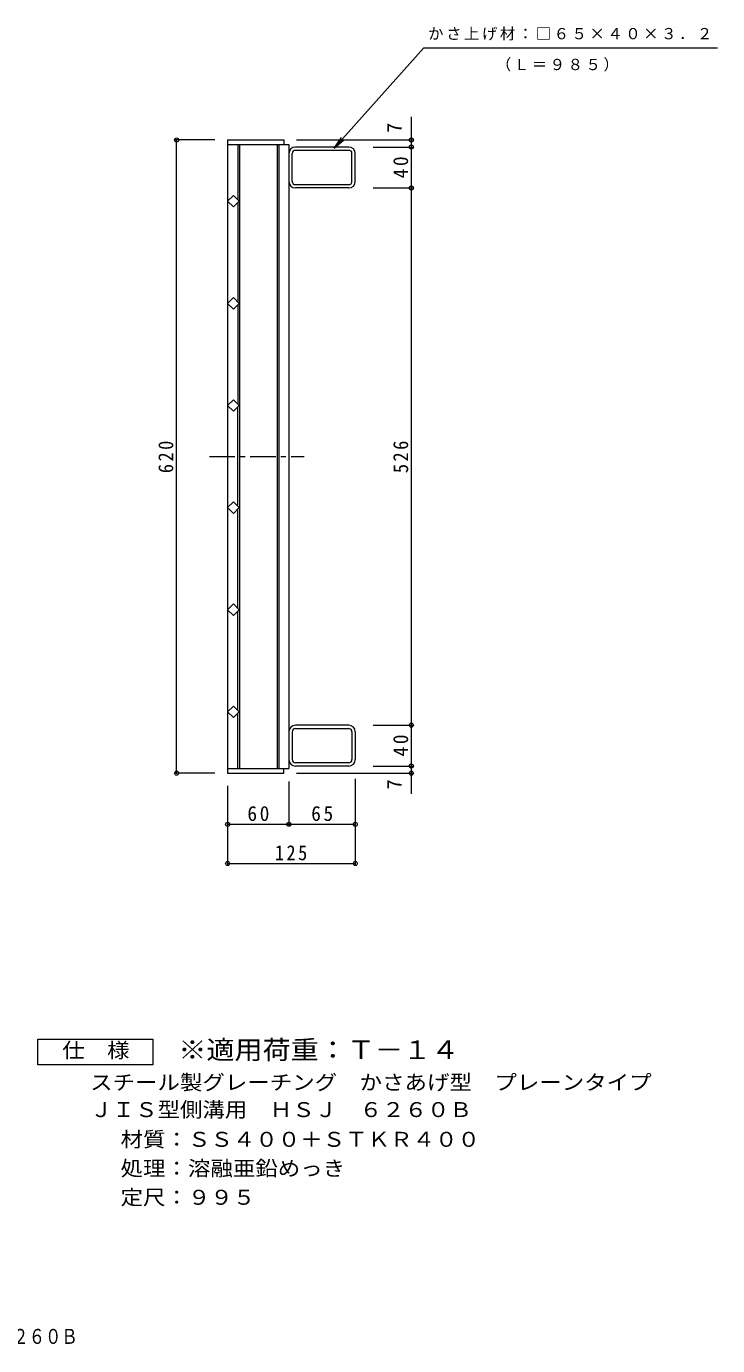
# Model space of a CAD drawing. Units: millimetres, scale not verified. Extents: x -837 to 850, y -684 to 646.
# Drawn here: x 173 to 850, y -684 to 607 of the extents above; entities that cross this region are included whole.
import ezdxf
from ezdxf.enums import TextEntityAlignment as Align

# ---------------------------------------------------------------- set-up
doc = ezdxf.new("R2010")
doc.units = ezdxf.units.MM
doc.header["$LTSCALE"] = 5
doc.header["$PDMODE"] = 32
doc.header["$PDSIZE"] = 4
doc.linetypes.add('CHAIN1', pattern=[8, 5, -1, 1, -1])
for name, color, linetype, lineweight in [('1-1_1-1ﾚｲﾔ', 2, 'Continuous', 9), ('1-2_1-2ﾚｲﾔ', 3, 'Continuous', 9), ('1-4_1-4ﾚｲﾔ', 7, 'Continuous', 9), ('1-5_1-5ﾚｲﾔ', 7, 'Continuous', 9), ('F-4_F-4ﾚｲﾔ', 2, 'Continuous', 9)]:
    doc.layers.add(name, color=color, linetype=linetype, lineweight=lineweight)
doc.layers.add('F-5_F-5ﾚｲﾔ', color=2, linetype='Continuous')
doc.styles.add('ＭＳ ゴシック', font='')
doc.styles.get('ＭＳ ゴシック').set_extended_font_data('MS Gothic')

msp = doc.modelspace()

# ---------------------------------------------------------------- linework, layer by layer
at = {"layer": '1-1_1-1ﾚｲﾔ'}
for p, q in [((433.47, 455.459), (433.47, 482.659)), ((488.87, 489.059), (436.67, 489.059)), ((488.87, 485.859), (436.67, 485.859)), ((492.07, 455.459), (492.07, 482.659)), ((495.27, 455.459), (495.27, 482.659)), ((436.67, 452.259), (488.87, 452.259)), ((488.87, 449.059), (436.67, 449.059)), ((488.87, -76.941), (436.67, -76.941)), ((433.47, -83.341), (433.47, -110.541)), ((436.67, -80.141), (488.87, -80.141)), ((492.07, -83.341), (492.07, -110.541)), ((495.27, -83.341), (495.27, -110.541)), ((488.87, -113.741), (436.67, -113.741)), ((488.87, -116.941), (436.67, -116.941))]:
    msp.add_line(p, q, dxfattribs=at)
for centre, radius, start, end in [((436.67, 482.659), 6.4, 90, 180), ((436.67, 482.659), 3.2, 90, 180), ((488.87, 482.659), 6.4, 0, 90), ((488.87, 482.659), 3.2, 0, 90), ((436.67, 455.459), 6.4, 180, 270), ((436.67, 455.459), 3.2, 180, 270), ((488.87, 455.459), 6.4, 270, 0), ((488.87, 455.459), 3.2, 270, 0), ((436.67, -83.341), 6.4, 90, 180), ((488.87, -83.341), 6.4, 0, 90), ((436.67, -83.341), 3.2, 90, 180), ((488.87, -83.341), 3.2, 0, 90), ((436.67, -110.541), 6.4, 180, 270), ((436.67, -110.541), 3.2, 180, 270), ((488.87, -110.541), 3.2, 270, 0), ((488.87, -110.541), 6.4, 270, 0)]:
    msp.add_arc(centre, radius, start, end, dxfattribs=at)
at = {"layer": '1-2_1-2ﾚｲﾔ'}
for p, q in [((370.27, 496.059), (425.27, 496.059)), ((370.27, 496.059), (370.27, -123.941)), ((370.27, 491.559), (430.27, 491.559)), ((380.27, 491.559), (380.27, 437.373)), ((381.77, 491.559), (381.77, -119.441)), ((418.77, 491.559), (418.77, -119.441)), ((420.27, 491.559), (420.27, -119.441)), ((425.27, 496.059), (425.27, 491.559)), ((430.27, 491.559), (430.27, -119.441)), ((380.27, 434.745), (380.27, 337.373)), ((380.27, 334.745), (380.27, 237.373)), ((380.27, 137.373), (380.27, 234.745)), ((380.27, 37.373), (380.27, 134.745)), ((380.27, -62.627), (380.27, 34.745)), ((380.27, -119.441), (380.27, -65.255)), ((370.27, -119.441), (430.27, -119.441)), ((370.27, -123.941), (425.27, -123.941)), ((425.27, -123.941), (425.27, -119.441))]:
    msp.add_line(p, q, dxfattribs=at)
at = {"layer": '1-2_1-2ﾚｲﾔ', "linetype": 'CHAIN1'}
msp.add_line((352.397, 186.059), (445.288, 186.059), dxfattribs=at)
at = {"layer": '1-2_1-2ﾚｲﾔ'}
for points in [[(381.584, 436.059), (375.927, 430.402), (370.27, 436.059), (375.927, 441.716)], [(381.584, 336.059), (375.927, 330.402), (370.27, 336.059), (375.927, 341.716)], [(381.584, 136.059), (375.927, 141.716), (370.27, 136.059), (375.927, 130.402)], [(381.584, 36.059), (375.927, 41.716), (370.27, 36.059), (375.927, 30.402)], [(381.584, -63.941), (375.927, -58.284), (370.27, -63.941), (375.927, -69.598)]]:
    msp.add_lwpolyline(points, close=True, dxfattribs=at)
for points in [[(370.27, 236.059), (375.927, 241.716), (381.584, 236.059)], [(370.27, 236.059), (375.927, 230.402), (381.584, 236.059)]]:
    msp.add_lwpolyline(points, dxfattribs=at)
at = {"layer": '1-4_1-4ﾚｲﾔ'}
for p, q in [((562.336, 586.059), (850.135, 586.059)), ((550.27, -144.17), (550.27, 518.799)), ((357.77, 496.059), (318.77, 496.059)), ((320.27, -123.941), (320.27, 496.059)), ((437.77, 496.059), (551.77, 496.059)), ((512.77, 489.059), (551.77, 489.059)), ((512.77, 449.059), (551.77, 449.059)), ((512.77, -76.941), (551.77, -76.941)), ((357.77, -123.941), (318.77, -123.941)), ((437.77, -123.941), (551.77, -123.941)), ((512.77, -116.941), (551.77, -116.941)), ((370.27, -136.441), (370.27, -213.904)), ((430.27, -131.941), (430.27, -175.441)), ((495.27, -129.441), (495.27, -213.904)), ((370.27, -173.941), (495.27, -173.941)), ((370.27, -212.404), (495.27, -212.404))]:
    msp.add_line(p, q, dxfattribs=at)
for p in [(320.27, 496.059), (550.27, 496.059), (550.27, 489.059), (550.27, 449.059), (550.27, -76.941), (550.27, -116.941), (320.27, -123.941), (550.27, -123.941), (370.27, -173.941), (430.27, -173.941), (495.27, -173.941), (370.27, -212.404), (495.27, -212.404)]:
    msp.add_point(p, dxfattribs=at)
at = {"layer": '1-5_1-5ﾚｲﾔ'}
msp.add_line((474.705, 488.079), (484.183, 496.229), dxfattribs=at)
msp.add_lwpolyline([(562.336, 586.059), (474.705, 488.079), (481.75, 498.404)], dxfattribs=at)
at = {"layer": 'F-4_F-4ﾚｲﾔ'}
msp.add_lwpolyline([(184.536, -409.443), (184.536, -384.443), (297.036, -384.443), (297.036, -409.443)], close=True, dxfattribs=at)

# ---------------------------------------------------------------- texts
at = {"layer": '1-4_1-4ﾚｲﾔ', "color": 2, "style": 'ＭＳ ゴシック'}
for p in [(545.27, 502.888), (545.27, -139.848)]:
    msp.add_text('7', height=14.66, rotation=90, dxfattribs=at).set_placement(p, align=Align.BOTTOM_LEFT)
at = {"layer": '1-4_1-4ﾚｲﾔ', "char_height": 11, "attachment_point": 7, "style": 'ＭＳ ゴシック'}
for s, insert in [('\\T1.17;かさ上げ材：□６５×４０×３．２', (566.688, 593.426)), ('\\T1.17;（Ｌ＝９８５）', (633.048, 562.966))]:
    msp.add_mtext(s, dxfattribs=dict(at, insert=insert))
at = {"layer": '1-4_1-4ﾚｲﾔ', "color": 2, "char_height": 14.66, "attachment_point": 7, "rotation": 90, "style": 'ＭＳ ゴシック'}
for s, insert in [('\\T1.27;\\W0.95;40', (547.27, 458.434)), ('\\T1.27;\\W0.9;620', (317.27, 169.809)), ('\\T1.27;\\W0.9;526', (547.27, 169.809)), ('\\T1.27;\\W0.95;40', (547.27, -107.566))]:
    msp.add_mtext(s, dxfattribs=dict(at, insert=insert))
at = {"layer": '1-4_1-4ﾚｲﾔ', "color": 2, "char_height": 14.66, "attachment_point": 7, "style": 'ＭＳ ゴシック'}
for s, insert in [('\\T1.27;\\W0.95;60', (389.645, -170.941)), ('\\T1.27;\\W0.95;65', (452.145, -170.941)), ('\\T1.27;\\W0.9;125', (416.52, -209.404))]:
    msp.add_mtext(s, dxfattribs=dict(at, insert=insert))
at = {"layer": 'F-4_F-4ﾚｲﾔ', "style": 'ＭＳ ゴシック', "width": 1.1}
for s, p in [('仕\u3000様', (208.286, -406.944)), ('スチール製グレーチング\u3000かさあげ型\u3000プレーンタイプ', (235.581, -438.404)), ('ＪＩＳ型側溝用\u3000ＨＳＪ\u3000６２６０Ｂ', (235.581, -465.062)), ('材質：ＳＳ４００＋ＳＴＫＲ４００', (265.437, -494.175)), ('処理：溶融亜鉛めっき', (265.437, -522.562)), ('定尺：９９５', (265.437, -550.91))]:
    msp.add_text(s, height=14.66, dxfattribs=at).set_placement(p, align=Align.BOTTOM_LEFT)
at = {"layer": 'F-5_F-5ﾚｲﾔ', "color": 3, "style": 'ＭＳ ゴシック', "width": 1.1}
msp.add_text('※適用荷重：Ｔ－１４', height=18.33, dxfattribs=at).set_placement((322.036, -409.443), align=Align.BOTTOM_LEFT)
at = {"layer": 'F-5_F-5ﾚｲﾔ', "style": 'ＭＳ ゴシック', "width": 0.8}
msp.add_text('スチール製グレーチング\u3000かさあげ型\u3000プレーンタイプ\u3000ＪＩＳ型側溝用\u3000ＨＳＪ\u3000６２６０Ｂ', height=14.66, dxfattribs=at).set_placement((-464.379, -687.109), align=Align.BOTTOM_LEFT)

doc.saveas('drawing.dxf')
